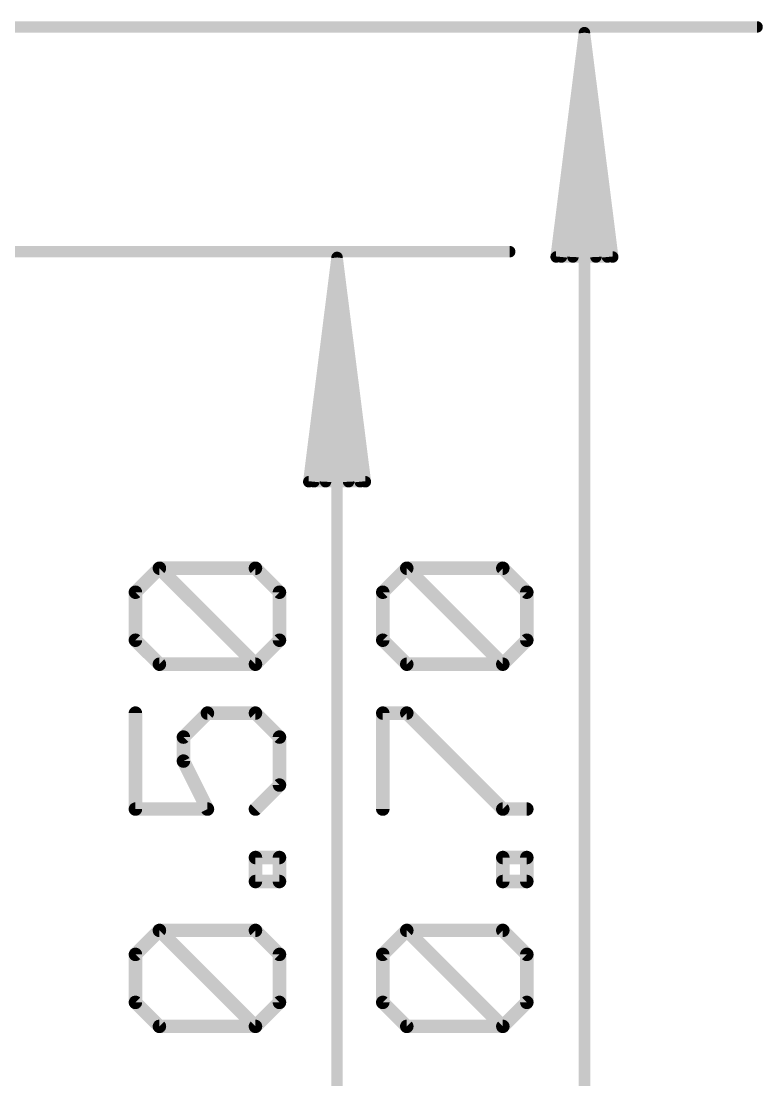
# Model space of a CAD drawing. Extents: x -3.8 to 34.1, y -4.8 to 24.4.
# Drawn here: x 25.77 to 34.15, y 5.75 to 17.72 of the extents above; entities that cross this region are included whole.
import ezdxf

# ---------------------------------------------------------------- set-up
doc = ezdxf.new("R2010")
doc.units = 0
doc.layers.add('47', color=253, linetype='CONTINUOUS')

msp = doc.modelspace()

# ---------------------------------------------------------------- linework, layer by layer
at = {"layer": '47'}
for points, const_width in [([(12.319, 17.653), (34.081, 17.653)], 0.13), ([(32.131, 17.588), (31.8118, 15.053)], 0.13), ([(32.131, 17.588), (31.871, 15.053)], 0.13), ([(32.131, 17.588), (32.001, 15.053)], 0.13), ([(32.131, -0.062), (32.131, 17.588)], 0.13), ([(32.4502, 15.053), (32.131, 17.588)], 0.13), ([(32.261, 15.053), (32.131, 17.588)], 0.13), ([(32.391, 15.053), (32.131, 17.588)], 0.13), ([(12.7, 15.113), (31.287, 15.113)], 0.13), ([(29.337, 15.048), (29.0178, 12.513)], 0.13), ([(29.337, 15.048), (29.077, 12.513)], 0.13), ([(29.337, 15.048), (29.207, 12.513)], 0.13), ([(29.337, 2.478), (29.337, 15.048)], 0.13), ([(29.6562, 12.513), (29.337, 15.048)], 0.13), ([(29.467, 12.513), (29.337, 15.048)], 0.13), ([(29.597, 12.513), (29.337, 15.048)], 0.13), ([(31.8118, 15.053), (32.4502, 15.053)], 0.13), ([(29.0178, 12.513), (29.6562, 12.513)], 0.13), ([(27.0593, 11.2642), (27.3305, 11.5354)], 0.1524), ([(27.3305, 11.5354), (28.4151, 11.5354)], 0.1524), ([(28.4151, 10.4507), (27.3305, 11.5354)], 0.1524), ([(28.4151, 11.5354), (28.6863, 11.2642)], 0.1524), ([(29.8533, 11.2642), (30.1245, 11.5354)], 0.1524), ([(30.1245, 11.5354), (31.2091, 11.5354)], 0.1524), ([(31.2091, 10.4507), (30.1245, 11.5354)], 0.1524), ([(31.2091, 11.5354), (31.4803, 11.2642)], 0.1524), ([(27.0593, 10.7219), (27.0593, 11.2642)], 0.1524), ([(28.6863, 11.2642), (28.6863, 10.7219)], 0.1524), ([(29.8533, 10.7219), (29.8533, 11.2642)], 0.1524), ([(31.4803, 11.2642), (31.4803, 10.7219)], 0.1524), ([(27.3305, 10.4507), (27.0593, 10.7219)], 0.1524), ([(28.6863, 10.7219), (28.4151, 10.4507)], 0.1524), ([(30.1245, 10.4507), (29.8533, 10.7219)], 0.1524), ([(31.4803, 10.7219), (31.2091, 10.4507)], 0.1524), ([(28.4151, 10.4507), (27.3305, 10.4507)], 0.1524), ([(31.2091, 10.4507), (30.1245, 10.4507)], 0.1524), ([(27.0593, 9.8982), (27.0593, 8.8135)], 0.1524), ([(27.6016, 9.627), (27.8728, 9.8982)], 0.1524), ([(27.8728, 9.8982), (28.4151, 9.8982)], 0.1524), ([(28.4151, 9.8982), (28.6863, 9.627)], 0.1524), ([(29.8533, 8.8135), (29.8533, 9.8982)], 0.1524), ([(29.8533, 9.8982), (30.1245, 9.8982)], 0.1524), ([(30.1245, 9.8982), (31.2091, 8.8135)], 0.1524), ([(27.6016, 9.3559), (27.6016, 9.627)], 0.1524), ([(28.6863, 9.627), (28.6863, 9.0847)], 0.1524), ([(27.8728, 8.8135), (27.6016, 9.3559)], 0.1524), ([(28.6863, 9.0847), (28.4151, 8.8135)], 0.1524), ([(27.0593, 8.8135), (27.8728, 8.8135)], 0.1524), ([(31.2091, 8.8135), (31.4803, 8.8135)], 0.1524), ([(28.4151, 7.995), (28.4151, 8.2661)], 0.1524), ([(28.4151, 8.2661), (28.6863, 8.2661)], 0.1524), ([(28.6863, 8.2661), (28.6863, 7.995)], 0.1524), ([(31.2091, 7.995), (31.2091, 8.2661)], 0.1524), ([(31.2091, 8.2661), (31.4803, 8.2661)], 0.1524), ([(31.4803, 8.2661), (31.4803, 7.995)], 0.1524), ([(28.6863, 7.995), (28.4151, 7.995)], 0.1524), ([(31.4803, 7.995), (31.2091, 7.995)], 0.1524), ([(27.0593, 7.1713), (27.3305, 7.4425)], 0.1524), ([(27.3305, 7.4425), (28.4151, 7.4425)], 0.1524), ([(28.4151, 6.3578), (27.3305, 7.4425)], 0.1524), ([(28.4151, 7.4425), (28.6863, 7.1713)], 0.1524), ([(29.8533, 7.1713), (30.1245, 7.4425)], 0.1524), ([(30.1245, 7.4425), (31.2091, 7.4425)], 0.1524), ([(31.2091, 6.3578), (30.1245, 7.4425)], 0.1524), ([(31.2091, 7.4425), (31.4803, 7.1713)], 0.1524), ([(27.0593, 6.629), (27.0593, 7.1713)], 0.1524), ([(28.6863, 7.1713), (28.6863, 6.629)], 0.1524), ([(29.8533, 6.629), (29.8533, 7.1713)], 0.1524), ([(31.4803, 7.1713), (31.4803, 6.629)], 0.1524), ([(27.3305, 6.3578), (27.0593, 6.629)], 0.1524), ([(28.6863, 6.629), (28.4151, 6.3578)], 0.1524), ([(30.1245, 6.3578), (29.8533, 6.629)], 0.1524), ([(31.4803, 6.629), (31.2091, 6.3578)], 0.1524), ([(28.4151, 6.3578), (27.3305, 6.3578)], 0.1524), ([(31.2091, 6.3578), (30.1245, 6.3578)], 0.1524)]:
    msp.add_lwpolyline(points, dxfattribs=dict(at, const_width=const_width))
for points, const_width in [([(34.081, 17.6205, 1), (34.081, 17.6855)], 0.065), ([(32.1635, 17.588, 1), (32.0985, 17.588)], 0.065), ([(32.1632, 17.5921, 1), (32.0988, 17.5839)], 0.065), ([(32.1635, 17.5863, 1), (32.0985, 17.5897)], 0.065), ([(32.1635, 17.5897, 1), (32.0985, 17.5863)], 0.065), ([(32.1633, 17.5913, 1), (32.0987, 17.5847)], 0.065), ([(32.1633, 17.5847, 1), (32.0987, 17.5913)], 0.065), ([(32.1632, 17.5839, 1), (32.0988, 17.5921)], 0.065), ([(29.3695, 15.048, 1), (29.3045, 15.048)], 0.065), ([(29.3692, 15.0521, 1), (29.3048, 15.0439)], 0.065), ([(29.3695, 15.0463, 1), (29.3045, 15.0497)], 0.065), ([(29.3695, 15.0497, 1), (29.3045, 15.0463)], 0.065), ([(29.3693, 15.0513, 1), (29.3047, 15.0447)], 0.065), ([(29.3693, 15.0447, 1), (29.3047, 15.0513)], 0.065), ([(29.3692, 15.0439, 1), (29.3048, 15.0521)], 0.065), ([(31.287, 15.0805, 1), (31.287, 15.1455)], 0.065), ([(31.7795, 15.0571, 1), (31.844, 15.0489)], 0.065), ([(31.8118, 15.0855, 1), (31.8118, 15.0205)], 0.065), ([(31.8387, 15.0563, 1), (31.9033, 15.0497)], 0.065), ([(31.9685, 15.0547, 1), (32.0335, 15.0513)], 0.065), ([(32.2285, 15.0513, 1), (32.2935, 15.0547)], 0.065), ([(32.3587, 15.0497, 1), (32.4233, 15.0563)], 0.065), ([(32.418, 15.0489, 1), (32.4825, 15.0571)], 0.065), ([(32.4502, 15.0205, 1), (32.4502, 15.0855)], 0.065), ([(29.0178, 12.5455, 1), (29.0178, 12.4805)], 0.065), ([(29.6562, 12.4805, 1), (29.6562, 12.5455)], 0.065), ([(28.9855, 12.5171, 1), (29.05, 12.5089)], 0.065), ([(29.0447, 12.5163, 1), (29.1093, 12.5097)], 0.065), ([(29.1745, 12.5147, 1), (29.2395, 12.5113)], 0.065), ([(29.4345, 12.5113, 1), (29.4995, 12.5147)], 0.065), ([(29.5647, 12.5097, 1), (29.6293, 12.5163)], 0.065), ([(29.624, 12.5089, 1), (29.6885, 12.5171)], 0.065), ([(27.3574, 11.5623, 1), (27.3035, 11.5084)], 0.0762), ([(27.3305, 11.5735, 1), (27.3305, 11.4973)], 0.0762), ([(27.3574, 11.5084, 1), (27.3035, 11.5623)], 0.0762), ([(28.4421, 11.5623, 1), (28.3882, 11.5084)], 0.0762), ([(28.4151, 11.4973, 1), (28.4151, 11.5735)], 0.0762), ([(30.1514, 11.5623, 1), (30.0975, 11.5084)], 0.0762), ([(30.1245, 11.5735, 1), (30.1245, 11.4973)], 0.0762), ([(30.1514, 11.5084, 1), (30.0975, 11.5623)], 0.0762), ([(31.2361, 11.5623, 1), (31.1822, 11.5084)], 0.0762), ([(31.2091, 11.4973, 1), (31.2091, 11.5735)], 0.0762), ([(27.0974, 11.2642, 1), (27.0212, 11.2642)], 0.0762), ([(27.0324, 11.2911, 1), (27.0863, 11.2373)], 0.0762), ([(28.7244, 11.2642, 1), (28.6482, 11.2642)], 0.0762), ([(28.6594, 11.2373, 1), (28.7132, 11.2911)], 0.0762), ([(29.8914, 11.2642, 1), (29.8152, 11.2642)], 0.0762), ([(29.8264, 11.2911, 1), (29.8803, 11.2373)], 0.0762), ([(31.5184, 11.2642, 1), (31.4422, 11.2642)], 0.0762), ([(31.4534, 11.2373, 1), (31.5072, 11.2911)], 0.0762), ([(27.0863, 10.7488, 1), (27.0324, 10.6949)], 0.0762), ([(28.7132, 10.6949, 1), (28.6594, 10.7488)], 0.0762), ([(29.8803, 10.7488, 1), (29.8264, 10.6949)], 0.0762), ([(31.5072, 10.6949, 1), (31.4534, 10.7488)], 0.0762), ([(27.0212, 10.7219, 1), (27.0974, 10.7219)], 0.0762), ([(28.6482, 10.7219, 1), (28.7244, 10.7219)], 0.0762), ([(29.8152, 10.7219, 1), (29.8914, 10.7219)], 0.0762), ([(31.4422, 10.7219, 1), (31.5184, 10.7219)], 0.0762), ([(27.3305, 10.4888, 1), (27.3305, 10.4126)], 0.0762), ([(27.3035, 10.4238, 1), (27.3574, 10.4776)], 0.0762), ([(28.3882, 10.4776, 1), (28.4421, 10.4238)], 0.0762), ([(28.3882, 10.4238, 1), (28.4421, 10.4776)], 0.0762), ([(28.4151, 10.4126, 1), (28.4151, 10.4888)], 0.0762), ([(30.1245, 10.4888, 1), (30.1245, 10.4126)], 0.0762), ([(30.0975, 10.4238, 1), (30.1514, 10.4776)], 0.0762), ([(31.1822, 10.4776, 1), (31.2361, 10.4238)], 0.0762), ([(31.1822, 10.4238, 1), (31.2361, 10.4776)], 0.0762), ([(31.2091, 10.4126, 1), (31.2091, 10.4888)], 0.0762), ([(27.0974, 9.8982, 1), (27.0212, 9.8982)], 0.0762), ([(27.8728, 9.9363, 1), (27.8728, 9.8601)], 0.0762), ([(27.8997, 9.8713, 1), (27.8459, 9.9251)], 0.0762), ([(28.4421, 9.9251, 1), (28.3882, 9.8713)], 0.0762), ([(28.4151, 9.8601, 1), (28.4151, 9.9363)], 0.0762), ([(29.8914, 9.8982, 1), (29.8152, 9.8982)], 0.0762), ([(29.8533, 9.9363, 1), (29.8533, 9.8601)], 0.0762), ([(30.1514, 9.9251, 1), (30.0975, 9.8713)], 0.0762), ([(30.1245, 9.8601, 1), (30.1245, 9.9363)], 0.0762), ([(27.6397, 9.627, 1), (27.5635, 9.627)], 0.0762), ([(27.5747, 9.654, 1), (27.6286, 9.6001)], 0.0762), ([(28.7244, 9.627, 1), (28.6482, 9.627)], 0.0762), ([(28.6594, 9.6001, 1), (28.7132, 9.654)], 0.0762), ([(27.5635, 9.3559, 1), (27.6397, 9.3559)], 0.0762), ([(27.6357, 9.3729, 1), (27.5676, 9.3388)], 0.0762), ([(28.6482, 9.0847, 1), (28.7244, 9.0847)], 0.0762), ([(28.7132, 9.0578, 1), (28.6594, 9.1116)], 0.0762), ([(27.0593, 8.8516, 1), (27.0593, 8.7754)], 0.0762), ([(27.8387, 8.7965, 1), (27.9069, 8.8306)], 0.0762), ([(27.8728, 8.7754, 1), (27.8728, 8.8516)], 0.0762), ([(28.3882, 8.8405, 1), (28.4421, 8.7866)], 0.0762), ([(31.2091, 8.8516, 1), (31.2091, 8.7754)], 0.0762), ([(31.1822, 8.7866, 1), (31.2361, 8.8405)], 0.0762), ([(31.4803, 8.7754, 1), (31.4803, 8.8516)], 0.0762), ([(27.0212, 8.8135, 1), (27.0974, 8.8135)], 0.0762), ([(29.8152, 8.8135, 1), (29.8914, 8.8135)], 0.0762), ([(28.4532, 8.2661, 1), (28.377, 8.2661)], 0.0762), ([(28.4151, 8.3042, 1), (28.4151, 8.228)], 0.0762), ([(28.7244, 8.2661, 1), (28.6482, 8.2661)], 0.0762), ([(28.6863, 8.228, 1), (28.6863, 8.3042)], 0.0762), ([(31.2472, 8.2661, 1), (31.171, 8.2661)], 0.0762), ([(31.2091, 8.3042, 1), (31.2091, 8.228)], 0.0762), ([(31.5184, 8.2661, 1), (31.4422, 8.2661)], 0.0762), ([(31.4803, 8.228, 1), (31.4803, 8.3042)], 0.0762), ([(28.4151, 8.0331, 1), (28.4151, 7.9569)], 0.0762), ([(28.377, 7.995, 1), (28.4532, 7.995)], 0.0762), ([(28.6482, 7.995, 1), (28.7244, 7.995)], 0.0762), ([(28.6863, 7.9569, 1), (28.6863, 8.0331)], 0.0762), ([(31.2091, 8.0331, 1), (31.2091, 7.9569)], 0.0762), ([(31.171, 7.995, 1), (31.2472, 7.995)], 0.0762), ([(31.4422, 7.995, 1), (31.5184, 7.995)], 0.0762), ([(31.4803, 7.9569, 1), (31.4803, 8.0331)], 0.0762), ([(27.3574, 7.4694, 1), (27.3035, 7.4155)], 0.0762), ([(27.3305, 7.4806, 1), (27.3305, 7.4044)], 0.0762), ([(27.3574, 7.4155, 1), (27.3035, 7.4694)], 0.0762), ([(28.4421, 7.4694, 1), (28.3882, 7.4155)], 0.0762), ([(28.4151, 7.4044, 1), (28.4151, 7.4806)], 0.0762), ([(30.1514, 7.4694, 1), (30.0975, 7.4155)], 0.0762), ([(30.1245, 7.4806, 1), (30.1245, 7.4044)], 0.0762), ([(30.1514, 7.4155, 1), (30.0975, 7.4694)], 0.0762), ([(31.2361, 7.4694, 1), (31.1822, 7.4155)], 0.0762), ([(31.2091, 7.4044, 1), (31.2091, 7.4806)], 0.0762), ([(27.0974, 7.1713, 1), (27.0212, 7.1713)], 0.0762), ([(27.0324, 7.1982, 1), (27.0863, 7.1444)], 0.0762), ([(28.7244, 7.1713, 1), (28.6482, 7.1713)], 0.0762), ([(28.6594, 7.1444, 1), (28.7132, 7.1982)], 0.0762), ([(29.8914, 7.1713, 1), (29.8152, 7.1713)], 0.0762), ([(29.8264, 7.1982, 1), (29.8803, 7.1444)], 0.0762), ([(31.5184, 7.1713, 1), (31.4422, 7.1713)], 0.0762), ([(31.4534, 7.1444, 1), (31.5072, 7.1982)], 0.0762), ([(27.0863, 6.6559, 1), (27.0324, 6.602)], 0.0762), ([(28.7132, 6.602, 1), (28.6594, 6.6559)], 0.0762), ([(29.8803, 6.6559, 1), (29.8264, 6.602)], 0.0762), ([(31.5072, 6.602, 1), (31.4534, 6.6559)], 0.0762), ([(27.0212, 6.629, 1), (27.0974, 6.629)], 0.0762), ([(28.6482, 6.629, 1), (28.7244, 6.629)], 0.0762), ([(29.8152, 6.629, 1), (29.8914, 6.629)], 0.0762), ([(31.4422, 6.629, 1), (31.5184, 6.629)], 0.0762), ([(27.3305, 6.3959, 1), (27.3305, 6.3197)], 0.0762), ([(27.3035, 6.3309, 1), (27.3574, 6.3848)], 0.0762), ([(28.3882, 6.3848, 1), (28.4421, 6.3309)], 0.0762), ([(28.3882, 6.3309, 1), (28.4421, 6.3848)], 0.0762), ([(28.4151, 6.3197, 1), (28.4151, 6.3959)], 0.0762), ([(30.1245, 6.3959, 1), (30.1245, 6.3197)], 0.0762), ([(30.0975, 6.3309, 1), (30.1514, 6.3848)], 0.0762), ([(31.1822, 6.3848, 1), (31.2361, 6.3309)], 0.0762), ([(31.1822, 6.3309, 1), (31.2361, 6.3848)], 0.0762), ([(31.2091, 6.3197, 1), (31.2091, 6.3959)], 0.0762)]:
    msp.add_lwpolyline(points, format="xyb", dxfattribs=dict(at, const_width=const_width))

doc.saveas('drawing.dxf')
